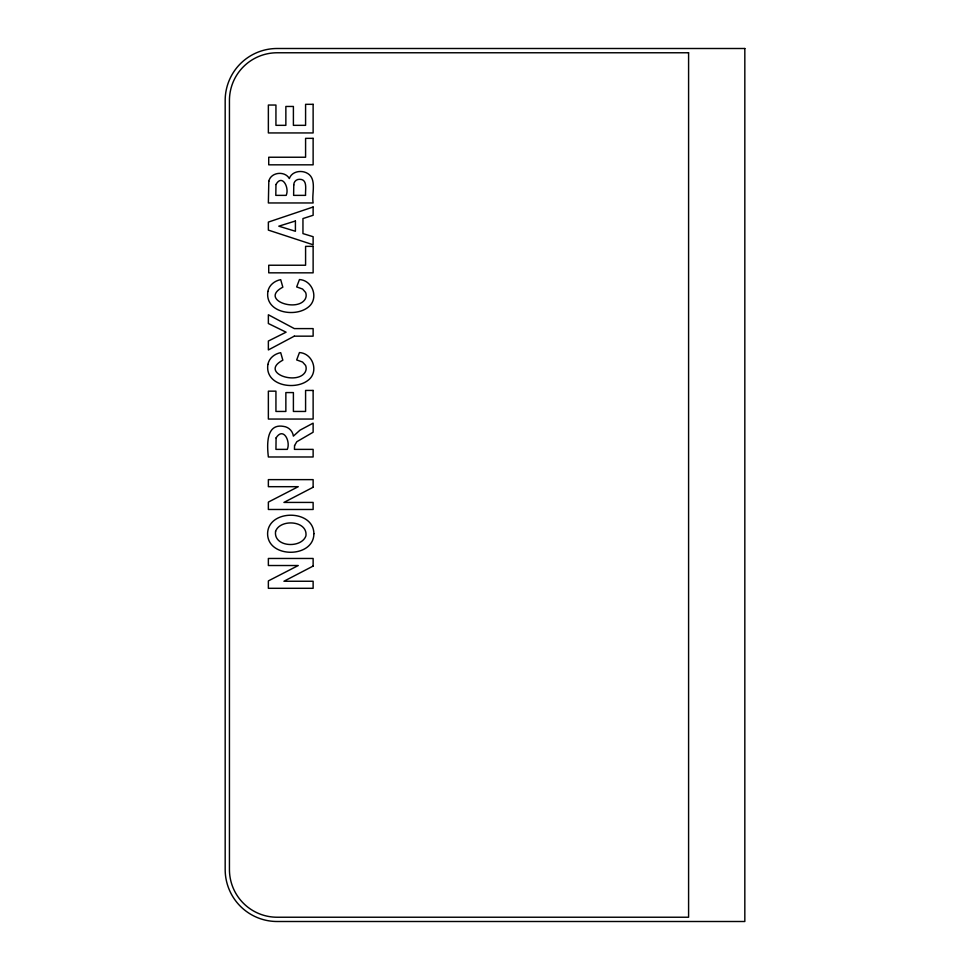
<?xml version="1.0" encoding="UTF-8"?>
<svg xmlns="http://www.w3.org/2000/svg" width="970" height="970" viewBox="0 0 970 970"><rect width="100%" height="100%" fill="white"/><g stroke="black" fill="none" stroke-linecap="round" stroke-linejoin="round"><path stroke-width="1.45" d="M275.965 184.506L275.807 195.37L286.162 195.37C289.642 187.986 282.246 173.327 275.965 184.506M276.086 437.906L275.941 449.377L287.29 449.377C290.818 441.374 283.301 426.448 276.086 437.906M293.777 184.955L293.619 195.37L305.586 195.37C305.041 190.132 308.108 179.292 299.718 179.304C296.505 179.086 293.667 181.681 293.777 184.955M294.565 445.57L294.443 449.377L313.128 449.377L313.128 456.979L268.363 456.979C267.077 445.8 265.659 423.32 283.325 426.363C288.466 426.836 292.77 430.995 293.376 436.136L299.972 430.183L313.128 423.15L313.128 432.232L296.808 441.726L294.565 445.57M268.811 181.269L268.363 202.96L313.128 202.96C311.418 193.406 317.748 177.716 306.096 172.648C300.082 170.005 291.606 171.823 289.339 178.577C284.925 170.538 270.739 172.078 268.811 181.269M267.902 291.436C264.616 312.364 294.431 317.699 307.805 307.502C319.251 299.415 313.237 280.403 299.451 279.554L296.674 286.926L302.567 289.036L305.598 292.443A7.712 7.712 0 0 1 305.271 298.978C297.244 312.861 259.075 299.621 282.84 287.181L280.694 279.663C274.631 280.779 269.029 285.156 267.902 291.436M267.902 364.441C264.616 385.369 294.431 390.704 307.805 380.507C319.251 372.419 313.237 353.407 299.451 352.559L296.674 359.931L302.567 362.04L305.598 365.447A7.712 7.712 0 0 1 305.271 371.983C297.244 385.854 259.075 372.625 282.84 360.185L280.694 352.668C274.631 353.783 269.029 358.16 267.902 364.441M313.892 533.67C313.843 558.405 267.72 558.477 267.599 533.779C267.793 509.104 313.625 508.995 313.892 533.67M275.565 531.463C273.407 547.213 301.488 548.729 305.926 535.864C307.902 520.393 279.869 518.647 275.565 531.463M294.286 336.166L268.363 349.94L268.363 341.04L286.077 332.189L268.363 323.519L268.363 314.765L294.346 328.6L313.128 328.6L313.128 336.166L294.286 336.166M313.128 487.255L283.931 502.424L313.128 502.424L313.128 509.48L268.363 509.48L268.363 502.084L298.263 486.685L268.363 486.685L268.363 479.629L313.128 479.629L313.128 487.255M313.128 566.08L283.931 581.248L313.128 581.248L313.128 588.305L268.363 588.305L268.363 580.909L298.263 565.522L268.363 565.522L268.363 558.465L313.128 558.465L313.128 566.08M313.128 207.01L268.363 222.081L268.363 230.108L313.128 244.767L313.128 236.704L302.955 233.6L302.955 218.565L313.128 215.279L313.128 207.01M295.413 221.002L278.802 226.18L295.413 231.26L295.413 221.002M744.827 48.5L277.141 48.5A51.968 51.968 0 0 0 225.173 100.468L225.173 869.532A51.968 51.968 0 0 0 277.141 921.5L744.827 921.5L744.827 48.5M688.591 52.768L277.141 52.768A47.7 47.7 0 0 0 229.441 100.468L229.441 869.532A47.7 47.7 0 0 0 277.141 917.232L688.591 917.232L688.591 52.768M313.128 104.323L305.586 104.323L305.586 125.336L293.401 125.336L293.401 106.457L285.859 106.457L285.859 125.336L275.941 125.336L275.941 105.039L268.363 105.039L268.363 132.939L313.128 132.939L313.128 104.323M313.128 138.346L305.586 138.346L305.586 157.237L268.726 157.237L268.726 164.827L313.128 164.827L313.128 138.346M313.128 246.356L305.586 246.356L305.586 265.234L268.726 265.234L268.726 272.837L313.128 272.837L313.128 246.356M313.128 390.437L305.586 390.437L305.586 411.45L293.401 411.45L293.401 392.571L285.859 392.571L285.859 411.45L275.941 411.45L275.941 391.152L268.363 391.152L268.363 419.052L313.128 419.052L313.128 390.437"/></g></svg>
